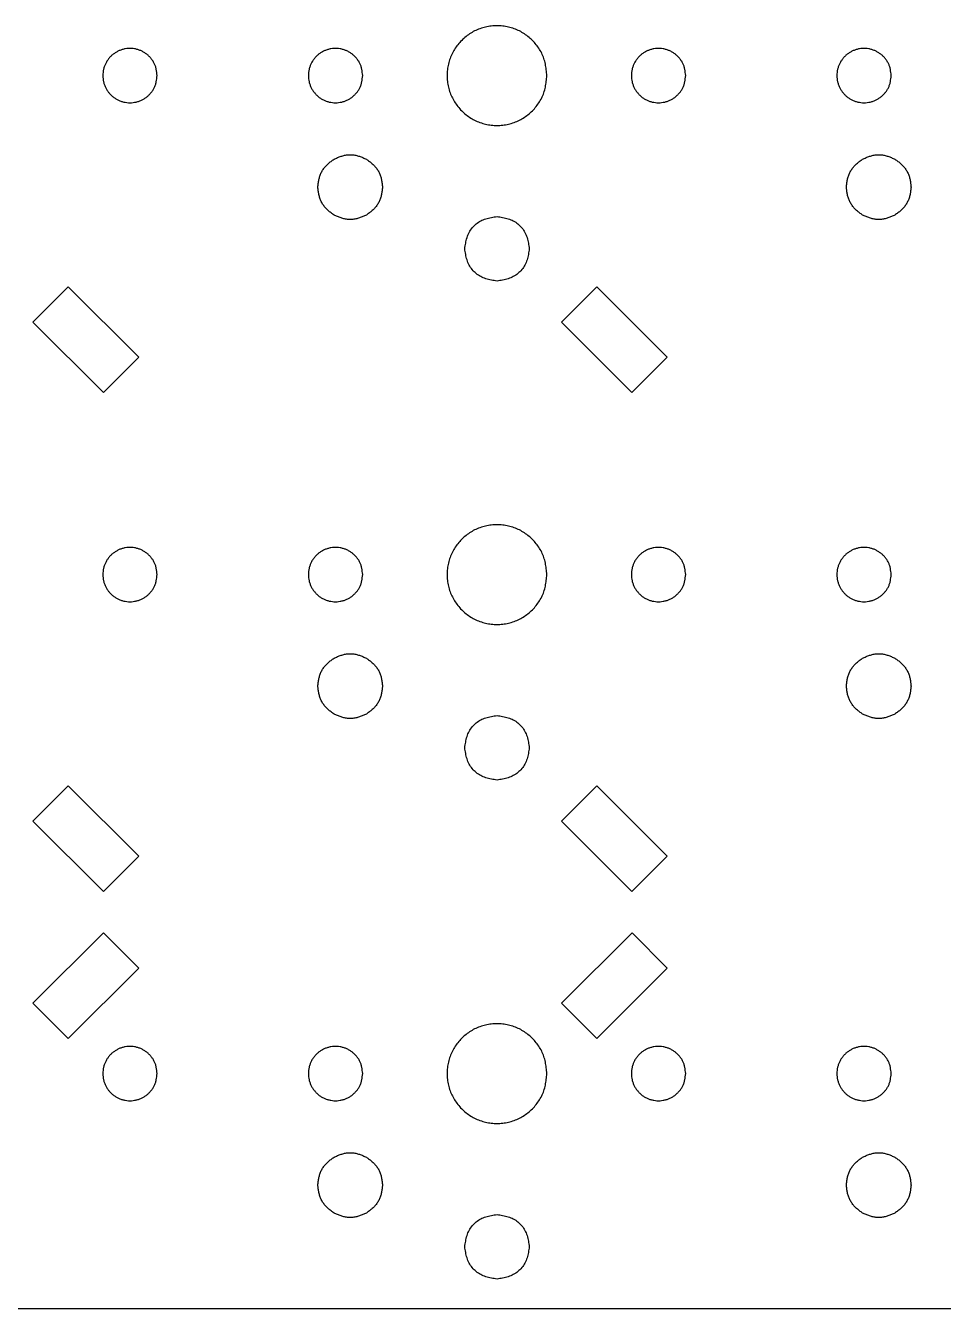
# Model space of a CAD drawing. Extents: x 1 to 215, y -90 to -6.
# Drawn here: x 28.76 to 60.01, y -89.68 to -45.98 of the extents above; entities that cross this region are included whole.
import ezdxf

# ---------------------------------------------------------------- set-up
doc = ezdxf.new("R2010")
doc.units = 0
for name, color, linetype in [('Cork_Diodes', 7, 'CONTINUOUS'), ('Cork_Holes', 7, 'CONTINUOUS'), ('Cork_Outline', 7, 'CONTINUOUS')]:
    doc.layers.add(name, color=color, linetype=linetype)

msp = doc.modelspace()

# ---------------------------------------------------------------- linework, layer by layer
at = {"layer": 'Cork_Diodes', "color": 2}
for points in [[(30.206566, -54.879112), (29.005146, -56.080532)], [(32.606567, -57.279121), (30.206566, -54.879112)], [(48.207546, -54.879112), (47.006126, -56.080532)], [(50.607545, -57.279121), (48.207546, -54.879112)], [(31.405145, -58.480541), (29.005146, -56.080532)], [(49.406125, -58.480541), (47.006126, -56.080532)], [(32.606567, -57.279121), (31.405145, -58.480541)], [(50.607545, -57.279121), (49.406125, -58.480541)], [(30.206566, -71.879332), (29.005146, -73.080752)], [(32.606567, -74.279341), (30.206566, -71.879332)], [(48.207546, -71.879332), (47.006126, -73.080752)], [(50.607545, -74.279341), (48.207546, -71.879332)], [(31.405145, -75.480761), (29.005146, -73.080752)], [(49.406125, -75.480761), (47.006126, -73.080752)], [(32.606567, -74.279341), (31.405145, -75.480761)], [(50.607545, -74.279341), (49.406125, -75.480761)], [(29.007332, -79.289993), (31.40733, -76.890011)], [(32.60875, -78.091431), (31.40733, -76.890011)], [(47.008312, -79.289993), (49.40831, -76.890011)], [(50.60973, -78.091431), (49.40831, -76.890011)], [(30.208752, -80.491413), (32.60875, -78.091431)], [(48.209732, -80.491413), (50.60973, -78.091431)], [(30.208752, -80.491413), (29.007332, -79.289993)], [(48.209732, -80.491413), (47.008312, -79.289993)]]:
    msp.add_lwpolyline(points, dxfattribs=at)
at = {"layer": 'Cork_Holes', "color": 1}
for points, knots in [([(46.509916, -47.685223), (46.503154, -47.751385), (46.489677, -47.883244), (46.460006, -48.079282), (46.411275, -48.270261), (46.334921, -48.451417), (46.235667, -48.620907), (46.116337, -48.778685), (45.97991, -48.922966), (45.827699, -49.051241), (45.661832, -49.160934), (45.484001, -49.250116), (45.296843, -49.318015), (45.103917, -49.363527), (44.907993, -49.38612), (44.711785, -49.386123), (44.515937, -49.363534), (44.323112, -49.318004), (44.135973, -49.25007), (43.957961, -49.160862), (43.791694, -49.051309), (43.639287, -48.923205), (43.503436, -48.778961), (43.385943, -48.620627), (43.287837, -48.450716), (43.209453, -48.2698), (43.152476, -48.080025), (43.117746, -47.883986), (43.106007, -47.685223), (43.117746, -47.48646), (43.152476, -47.290422), (43.209455, -47.100644), (43.287839, -46.919722), (43.385942, -46.749802), (43.503428, -46.59146), (43.639291, -46.447234), (43.791696, -46.319136), (43.957962, -46.209584), (44.135974, -46.120375), (44.323113, -46.05244), (44.515933, -46.006875), (44.711788, -45.98432), (44.907991, -45.984323), (45.103921, -46.006881), (45.296841, -46.052429), (45.484, -46.120329), (45.661831, -46.209512), (45.827698, -46.319204), (45.979905, -46.447472), (46.116345, -46.591736), (46.235667, -46.749521), (46.33492, -46.919021), (46.411273, -47.100184), (46.460007, -47.291164), (46.489682, -47.487202), (46.503156, -47.619061), (46.509916, -47.685223)], [0, 0, 0, 0, 0.199511, 0.397619, 0.594372, 0.789092, 0.985302, 1.182164, 1.381307, 1.579789, 1.778023, 1.976494, 2.17521, 2.373968, 2.569796, 2.765564, 2.961306, 3.159921, 3.358581, 3.557237, 3.755889, 3.954551, 4.153188, 4.348958, 4.544734, 4.740506, 4.939139, 5.137799, 5.336447, 5.535096, 5.733755, 5.932388, 6.128167, 6.323954, 6.519729, 6.718353, 6.91701, 7.115662, 7.314318, 7.512981, 7.7116, 7.90734, 8.103108, 8.298934, 8.497696, 8.696414, 8.894886, 9.09312, 9.291596, 9.490726, 9.687594, 9.883815, 10.078541, 10.275295, 10.473403, 10.672913, 10.672913, 10.672913, 10.672913]), ([(33.235069, -47.685223), (33.23139, -47.721222), (33.224056, -47.792968), (33.207918, -47.899637), (33.181394, -48.00355), (33.139851, -48.102122), (33.085846, -48.194346), (33.02092, -48.280198), (32.946683, -48.3587), (32.863861, -48.428495), (32.773615, -48.488188), (32.676848, -48.536702), (32.575015, -48.573647), (32.470045, -48.59844), (32.363429, -48.610641), (32.256679, -48.610646), (32.150111, -48.59843), (32.045182, -48.573692), (31.943368, -48.536691), (31.846506, -48.488148), (31.756039, -48.428532), (31.673111, -48.35883), (31.599189, -48.280348), (31.535259, -48.194194), (31.481881, -48.10174), (31.43923, -48.003301), (31.408227, -47.90004), (31.38933, -47.793372), (31.382942, -47.685219), (31.389328, -47.577068), (31.408223, -47.4704), (31.439232, -47.367145), (31.481881, -47.268706), (31.535259, -47.176253), (31.599189, -47.090099), (31.673109, -47.011616), (31.756037, -46.941913), (31.846505, -46.8823), (31.943363, -46.833753), (32.045191, -46.7968), (32.150105, -46.772004), (32.256679, -46.759804), (32.36343, -46.759801), (32.470038, -46.772021), (32.575023, -46.796743), (32.676853, -46.833715), (32.773607, -46.882262), (32.863862, -46.941949), (32.946682, -47.011746), (33.020917, -47.090249), (33.085845, -47.1761), (33.139849, -47.268325), (33.181394, -47.366894), (33.207913, -47.470804), (33.22406, -47.577472), (33.231391, -47.649221), (33.235069, -47.685223)], [0, 0, 0, 0, 0.108553, 0.21635, 0.323408, 0.429357, 0.53612, 0.643238, 0.751593, 0.85959, 0.967456, 1.075443, 1.183569, 1.291719, 1.398265, 1.504786, 1.611286, 1.719348, 1.827451, 1.935546, 2.043639, 2.151734, 2.259813, 2.366337, 2.472865, 2.579386, 2.687466, 2.795563, 2.903648, 3.011744, 3.119835, 3.22791, 3.334431, 3.440959, 3.547483, 3.655561, 3.763656, 3.87175, 3.979842, 4.087936, 4.196007, 4.302506, 4.409027, 4.515574, 4.623714, 4.731844, 4.839844, 4.94771, 5.055707, 5.164061, 5.271179, 5.377943, 5.483891, 5.590943, 5.698735, 5.8073, 5.8073, 5.8073, 5.8073]), ([(40.235055, -47.685223), (40.231376, -47.721222), (40.224042, -47.792968), (40.207904, -47.899637), (40.18138, -48.00355), (40.139837, -48.102122), (40.085832, -48.194346), (40.020903, -48.280197), (39.946668, -48.3587), (39.863847, -48.428495), (39.773601, -48.488189), (39.676833, -48.536702), (39.575, -48.573647), (39.470031, -48.59844), (39.363415, -48.610641), (39.256665, -48.610646), (39.150097, -48.59843), (39.045168, -48.573692), (38.943353, -48.536691), (38.846492, -48.488148), (38.756024, -48.428533), (38.673096, -48.35883), (38.599175, -48.280347), (38.535245, -48.194194), (38.481867, -48.10174), (38.439216, -48.003301), (38.408213, -47.90004), (38.389316, -47.793372), (38.382928, -47.685219), (38.389314, -47.577068), (38.408209, -47.4704), (38.439218, -47.367145), (38.481867, -47.268706), (38.535245, -47.176253), (38.599175, -47.090099), (38.673095, -47.011616), (38.756023, -46.941913), (38.846491, -46.8823), (38.943349, -46.833753), (39.045177, -46.7968), (39.150091, -46.772004), (39.256665, -46.759804), (39.363416, -46.759801), (39.470024, -46.772021), (39.575008, -46.796743), (39.676838, -46.833715), (39.773593, -46.882262), (39.863848, -46.941949), (39.946668, -47.011746), (40.020903, -47.090249), (40.085831, -47.1761), (40.139835, -47.268325), (40.18138, -47.366894), (40.207899, -47.470804), (40.224046, -47.577472), (40.231377, -47.649221), (40.235055, -47.685223)], [0, 0, 0, 0, 0.108553, 0.21635, 0.323408, 0.429357, 0.536121, 0.643239, 0.751593, 0.85959, 0.967456, 1.075444, 1.183569, 1.291718, 1.398265, 1.504786, 1.611285, 1.719348, 1.82745, 1.935546, 2.043639, 2.151734, 2.259813, 2.366337, 2.472864, 2.579386, 2.687466, 2.795563, 2.903647, 3.011743, 3.119835, 3.227909, 3.334431, 3.440959, 3.547482, 3.65556, 3.763656, 3.87175, 3.979842, 4.087936, 4.196006, 4.302506, 4.409027, 4.515573, 4.623713, 4.731843, 4.839844, 4.947709, 5.055706, 5.16406, 5.271178, 5.377942, 5.483891, 5.590942, 5.698734, 5.807299, 5.807299, 5.807299, 5.807299]), ([(51.235033, -47.685223), (51.231354, -47.721222), (51.22402, -47.792968), (51.207882, -47.899637), (51.181358, -48.00355), (51.139815, -48.102122), (51.08581, -48.194346), (51.020884, -48.280198), (50.946647, -48.3587), (50.863825, -48.428495), (50.773579, -48.488189), (50.676811, -48.536702), (50.574978, -48.573647), (50.470009, -48.59844), (50.363393, -48.610641), (50.256643, -48.610646), (50.150075, -48.59843), (50.045146, -48.573692), (49.943331, -48.536691), (49.84647, -48.488148), (49.756002, -48.428533), (49.673074, -48.35883), (49.599153, -48.280347), (49.535223, -48.194194), (49.481845, -48.10174), (49.439194, -48.003301), (49.408191, -47.90004), (49.389294, -47.793372), (49.382906, -47.685219), (49.389292, -47.577068), (49.408187, -47.4704), (49.439196, -47.367145), (49.481845, -47.268706), (49.535223, -47.176253), (49.599153, -47.090099), (49.673073, -47.011616), (49.756001, -46.941913), (49.846469, -46.8823), (49.943327, -46.833753), (50.045155, -46.7968), (50.150069, -46.772004), (50.256643, -46.759804), (50.363394, -46.759801), (50.470002, -46.772021), (50.574986, -46.796743), (50.676816, -46.833715), (50.773571, -46.882262), (50.863826, -46.941949), (50.946646, -47.011746), (51.020881, -47.090249), (51.085809, -47.1761), (51.139813, -47.268325), (51.181358, -47.366894), (51.207877, -47.470804), (51.224024, -47.577472), (51.231355, -47.649221), (51.235033, -47.685223)], [0, 0, 0, 0, 0.108553, 0.21635, 0.323408, 0.429357, 0.53612, 0.643238, 0.751593, 0.85959, 0.967456, 1.075444, 1.18357, 1.291719, 1.398265, 1.504786, 1.611286, 1.719348, 1.827451, 1.935546, 2.04364, 2.151735, 2.259813, 2.366337, 2.472865, 2.579386, 2.687466, 2.795563, 2.903648, 3.011744, 3.119835, 3.22791, 3.334431, 3.440959, 3.547483, 3.655561, 3.763656, 3.87175, 3.979843, 4.087936, 4.196007, 4.302506, 4.409027, 4.515574, 4.623713, 4.731843, 4.839844, 4.94771, 5.055707, 5.164061, 5.271179, 5.377943, 5.483891, 5.590943, 5.698735, 5.8073, 5.8073, 5.8073, 5.8073]), ([(58.235019, -47.685223), (58.23134, -47.721222), (58.224006, -47.792968), (58.207868, -47.899637), (58.181344, -48.00355), (58.139801, -48.102122), (58.085796, -48.194346), (58.020867, -48.280197), (57.946632, -48.3587), (57.863811, -48.428495), (57.773565, -48.488189), (57.676797, -48.536702), (57.574964, -48.573647), (57.469995, -48.59844), (57.363379, -48.610641), (57.256629, -48.610646), (57.150061, -48.59843), (57.045132, -48.573692), (56.943318, -48.536691), (56.846456, -48.488148), (56.755989, -48.428532), (56.673061, -48.35883), (56.599139, -48.280348), (56.535209, -48.194194), (56.481831, -48.10174), (56.43918, -48.003301), (56.408177, -47.90004), (56.38928, -47.793372), (56.382892, -47.685219), (56.389278, -47.577068), (56.408173, -47.4704), (56.439182, -47.367145), (56.481831, -47.268706), (56.535209, -47.176253), (56.599139, -47.090099), (56.673059, -47.011616), (56.755987, -46.941913), (56.846455, -46.8823), (56.943313, -46.833753), (57.045141, -46.7968), (57.150055, -46.772004), (57.256629, -46.759804), (57.36338, -46.759801), (57.469988, -46.772021), (57.574972, -46.796743), (57.676802, -46.833715), (57.773557, -46.882262), (57.863812, -46.941949), (57.946632, -47.011746), (58.020867, -47.090249), (58.085795, -47.1761), (58.139799, -47.268325), (58.181344, -47.366894), (58.207863, -47.470804), (58.22401, -47.577472), (58.231341, -47.649221), (58.235019, -47.685223)], [0, 0, 0, 0, 0.108553, 0.21635, 0.323408, 0.429357, 0.536121, 0.643239, 0.751593, 0.85959, 0.967456, 1.075444, 1.183569, 1.291718, 1.398265, 1.504786, 1.611285, 1.719348, 1.82745, 1.935546, 2.043638, 2.151734, 2.259813, 2.366336, 2.472864, 2.579386, 2.687466, 2.795563, 2.903647, 3.011743, 3.119835, 3.227909, 3.334431, 3.440959, 3.547482, 3.65556, 3.763656, 3.87175, 3.979842, 4.087936, 4.196006, 4.302506, 4.409026, 4.515573, 4.623713, 4.731842, 4.839844, 4.947709, 5.055706, 5.16406, 5.271178, 5.377942, 5.483891, 5.590942, 5.698734, 5.807299, 5.807299, 5.807299, 5.807299]), ([(38.709928, -51.485301), (38.714394, -51.442623), (38.723303, -51.357476), (38.742619, -51.230672), (38.773918, -51.10672), (38.822371, -50.988616), (38.885999, -50.878406), (38.964053, -50.777392), (39.055748, -50.688308), (39.155906, -50.608174), (39.225198, -50.557896), (39.259928, -50.532695)], [0, 0, 0, 0, 0.12873, 0.256825, 0.384523, 0.511259, 0.638496, 0.765223, 0.892931, 1.021029, 1.149753, 1.149753, 1.149753, 1.149753]), ([(39.259928, -50.532695), (39.299122, -50.515216), (39.377315, -50.480345), (39.496797, -50.433673), (39.61979, -50.398784), (39.746301, -50.381715), (39.873555, -50.381707), (40.000053, -50.398805), (40.123074, -50.433589), (40.242539, -50.480323), (40.320734, -50.515209), (40.359928, -50.532695)], [0, 0, 0, 0, 0.128738, 0.256839, 0.384547, 0.511275, 0.638509, 0.765235, 0.892928, 1.021041, 1.149792, 1.149792, 1.149792, 1.149792]), ([(40.359928, -50.532695), (40.394658, -50.557896), (40.46395, -50.608174), (40.564108, -50.688308), (40.655803, -50.777392), (40.733857, -50.878406), (40.797485, -50.988616), (40.845938, -51.106721), (40.877239, -51.230672), (40.89656, -51.357475), (40.905464, -51.442622), (40.909928, -51.485301)], [0, 0, 0, 0, 0.128724, 0.256822, 0.38453, 0.511258, 0.638494, 0.765231, 0.892929, 1.021024, 1.149754, 1.149754, 1.149754, 1.149754]), ([(56.709892, -51.485301), (56.714358, -51.442623), (56.723267, -51.357476), (56.742583, -51.230672), (56.773882, -51.10672), (56.822335, -50.988616), (56.885963, -50.878406), (56.964017, -50.777392), (57.055712, -50.688308), (57.15587, -50.608174), (57.225162, -50.557896), (57.259892, -50.532695)], [0, 0, 0, 0, 0.12873, 0.256825, 0.384523, 0.511259, 0.638496, 0.765223, 0.892931, 1.021029, 1.149753, 1.149753, 1.149753, 1.149753]), ([(57.259892, -50.532695), (57.299086, -50.515216), (57.377279, -50.480345), (57.496761, -50.433673), (57.619754, -50.398784), (57.746265, -50.381715), (57.873519, -50.381707), (58.000017, -50.398805), (58.123038, -50.433589), (58.242503, -50.480323), (58.320698, -50.515209), (58.359892, -50.532695)], [0, 0, 0, 0, 0.128738, 0.256839, 0.384547, 0.511275, 0.638509, 0.765235, 0.892928, 1.021041, 1.149792, 1.149792, 1.149792, 1.149792]), ([(58.359892, -50.532695), (58.394622, -50.557896), (58.463914, -50.608174), (58.564072, -50.688308), (58.655767, -50.777392), (58.733821, -50.878406), (58.797449, -50.988616), (58.845902, -51.106721), (58.877203, -51.230672), (58.896524, -51.357475), (58.905428, -51.442622), (58.909892, -51.485301)], [0, 0, 0, 0, 0.128724, 0.256822, 0.38453, 0.511258, 0.638494, 0.765231, 0.892929, 1.021024, 1.149754, 1.149754, 1.149754, 1.149754]), ([(39.259928, -52.437934), (39.225198, -52.412728), (39.155911, -52.362443), (39.055749, -52.282315), (38.964047, -52.193236), (38.886004, -52.092213), (38.822371, -51.982008), (38.773917, -51.863907), (38.742617, -51.739954), (38.723297, -51.613142), (38.714392, -51.527986), (38.709928, -51.485301)], [0, 0, 0, 0, 0.128731, 0.256826, 0.38453, 0.511266, 0.638498, 0.765229, 0.892928, 1.02103, 1.149778, 1.149778, 1.149778, 1.149778]), ([(40.909928, -51.485301), (40.905462, -51.527986), (40.896554, -51.613142), (40.877238, -51.739954), (40.845939, -51.863907), (40.797485, -51.982008), (40.733852, -52.092213), (40.655809, -52.193236), (40.564107, -52.282315), (40.463945, -52.362443), (40.394658, -52.412728), (40.359928, -52.437934)], [0, 0, 0, 0, 0.128749, 0.25685, 0.384549, 0.51128, 0.638512, 0.765248, 0.892952, 1.021046, 1.149778, 1.149778, 1.149778, 1.149778]), ([(57.259892, -52.437934), (57.225162, -52.412728), (57.155875, -52.362443), (57.055713, -52.282315), (56.964011, -52.193236), (56.885968, -52.092213), (56.822335, -51.982008), (56.773881, -51.863907), (56.742581, -51.739954), (56.723261, -51.613142), (56.714356, -51.527986), (56.709892, -51.485301)], [0, 0, 0, 0, 0.128731, 0.256826, 0.38453, 0.511266, 0.638498, 0.765229, 0.892928, 1.02103, 1.149778, 1.149778, 1.149778, 1.149778]), ([(58.909892, -51.485301), (58.905426, -51.527986), (58.896518, -51.613142), (58.877202, -51.739954), (58.845903, -51.863907), (58.797449, -51.982008), (58.733816, -52.092213), (58.655773, -52.193236), (58.564071, -52.282315), (58.463909, -52.362443), (58.394622, -52.412728), (58.359892, -52.437934)], [0, 0, 0, 0, 0.128749, 0.25685, 0.384549, 0.51128, 0.638512, 0.765248, 0.892952, 1.021046, 1.149778, 1.149778, 1.149778, 1.149778]), ([(40.359928, -52.437934), (40.320734, -52.455412), (40.242541, -52.490283), (40.123059, -52.536952), (40.000061, -52.571813), (39.873555, -52.588889), (39.7463, -52.588895), (39.619804, -52.571796), (39.496784, -52.537019), (39.377316, -52.490301), (39.299122, -52.455418), (39.259928, -52.437934)], [0, 0, 0, 0, 0.128738, 0.256838, 0.384542, 0.511268, 0.638501, 0.765227, 0.892919, 1.021027, 1.149775, 1.149775, 1.149775, 1.149775]), ([(58.359892, -52.437934), (58.320698, -52.455412), (58.242505, -52.490283), (58.123023, -52.536952), (58.000025, -52.571813), (57.873519, -52.588889), (57.746264, -52.588895), (57.619768, -52.571796), (57.496748, -52.537019), (57.37728, -52.490301), (57.299086, -52.455418), (57.259892, -52.437934)], [0, 0, 0, 0, 0.128738, 0.256838, 0.384542, 0.511268, 0.638501, 0.765227, 0.892919, 1.021027, 1.149775, 1.149775, 1.149775, 1.149775]), ([(43.709918, -53.585299), (43.719978, -53.521205), (43.739976, -53.393793), (43.783259, -53.205872), (43.853549, -53.027776), (43.96022, -52.869591), (44.0942, -52.735609), (44.252386, -52.628942), (44.430486, -52.558659), (44.61841, -52.515365), (44.745824, -52.495358), (44.809918, -52.485294)], [0, 0, 0, 0, 0.19462, 0.386887, 0.577546, 0.765391, 0.955006, 1.142837, 1.333506, 1.525779, 1.720402, 1.720402, 1.720402, 1.720402]), ([(44.809918, -52.485294), (44.874012, -52.495358), (45.001426, -52.515364), (45.18935, -52.55866), (45.36745, -52.628941), (45.525636, -52.735609), (45.659616, -52.869591), (45.766287, -53.027775), (45.836575, -53.205873), (45.87986, -53.393792), (45.899858, -53.521205), (45.909918, -53.585299)], [0, 0, 0, 0, 0.194622, 0.386895, 0.577565, 0.765396, 0.955011, 1.142856, 1.333514, 1.525782, 1.720402, 1.720402, 1.720402, 1.720402]), ([(44.809918, -54.685304), (44.745824, -54.675248), (44.618409, -54.655255), (44.430486, -54.611964), (44.25238, -54.541686), (44.094205, -54.434997), (43.960226, -54.301019), (43.853539, -54.142842), (43.783263, -53.964736), (43.739975, -53.776809), (43.719978, -53.649393), (43.709918, -53.585299)], [0, 0, 0, 0, 0.194619, 0.386891, 0.57756, 0.7654, 0.955015, 1.142846, 1.333522, 1.525796, 1.720417, 1.720417, 1.720417, 1.720417]), ([(45.909918, -53.585299), (45.899858, -53.649393), (45.87986, -53.776809), (45.836572, -53.964736), (45.766297, -54.142843), (45.65961, -54.301019), (45.525631, -54.434996), (45.367456, -54.541687), (45.189349, -54.611964), (45.001427, -54.655255), (44.874012, -54.675248), (44.809918, -54.685304)], [0, 0, 0, 0, 0.194621, 0.386895, 0.577571, 0.765401, 0.955016, 1.142857, 1.333526, 1.525798, 1.720416, 1.720416, 1.720416, 1.720416]), ([(46.509916, -64.685179), (46.503154, -64.751341), (46.489677, -64.883199), (46.460006, -65.079238), (46.411274, -65.270218), (46.33492, -65.45138), (46.235667, -65.62088), (46.116345, -65.778666), (45.979905, -65.92293), (45.827698, -66.051198), (45.661831, -66.160889), (45.484, -66.250073), (45.296842, -66.317974), (45.10392, -66.363514), (44.907992, -66.386101), (44.711786, -66.386103), (44.515934, -66.363521), (44.323113, -66.317963), (44.135974, -66.250026), (43.957962, -66.160817), (43.791696, -66.051266), (43.639291, -65.923168), (43.503428, -65.778942), (43.385942, -65.6206), (43.287839, -65.450679), (43.209455, -65.269757), (43.152476, -65.07998), (43.117746, -64.883941), (43.106007, -64.685179), (43.117746, -64.486416), (43.152476, -64.290377), (43.209453, -64.100601), (43.287837, -63.919686), (43.385943, -63.749775), (43.503436, -63.59144), (43.639287, -63.447197), (43.791694, -63.319093), (43.957961, -63.20954), (44.135973, -63.120332), (44.323112, -63.052398), (44.515937, -63.006868), (44.711785, -62.984279), (44.907993, -62.984281), (45.103917, -63.006875), (45.296843, -63.052387), (45.484, -63.120286), (45.661831, -63.209468), (45.827699, -63.31916), (45.97991, -63.447435), (46.116337, -63.591716), (46.235666, -63.749494), (46.334921, -63.918985), (46.411275, -64.100141), (46.460007, -64.291119), (46.489682, -64.487157), (46.503156, -64.619016), (46.509916, -64.685179)], [0, 0, 0, 0, 0.199511, 0.397619, 0.594372, 0.789098, 0.985319, 1.182187, 1.381317, 1.579793, 1.778027, 1.976498, 2.175217, 2.373979, 2.569807, 2.765575, 2.961317, 3.159936, 3.358599, 3.557255, 3.755907, 3.954565, 4.153188, 4.348963, 4.54475, 4.740529, 4.939162, 5.137821, 5.33647, 5.535119, 5.733778, 5.932411, 6.128184, 6.32396, 6.519729, 6.718366, 6.917028, 7.11568, 7.314336, 7.512997, 7.711611, 7.907353, 8.103121, 8.298949, 8.497707, 8.696422, 8.894895, 9.093129, 9.29161, 9.490753, 9.687615, 9.883825, 10.078545, 10.275299, 10.473407, 10.672917, 10.672917, 10.672917, 10.672917]), ([(33.235069, -64.685179), (33.23139, -64.721181), (33.224057, -64.792929), (33.207918, -64.899599), (33.181393, -65.003507), (33.139851, -65.102077), (33.085846, -65.194301), (33.02092, -65.280154), (32.946683, -65.358655), (32.863862, -65.428451), (32.773611, -65.488141), (32.676852, -65.536673), (32.575014, -65.573608), (32.470044, -65.598394), (32.363429, -65.610597), (32.256679, -65.610602), (32.150111, -65.598385), (32.045183, -65.573652), (31.943363, -65.536662), (31.846509, -65.488101), (31.756038, -65.428489), (31.673111, -65.358785), (31.599189, -65.280303), (31.53526, -65.194149), (31.481881, -65.101695), (31.439231, -65.003258), (31.408227, -64.900001), (31.389329, -64.793333), (31.382942, -64.685182), (31.389329, -64.57703), (31.408223, -64.470361), (31.439231, -64.367102), (31.481881, -64.268662), (31.535259, -64.176208), (31.599189, -64.090055), (31.673109, -64.011571), (31.756038, -63.94187), (31.846501, -63.882253), (31.943367, -63.833724), (32.04519, -63.79676), (32.150105, -63.771958), (32.256679, -63.75976), (32.36343, -63.759756), (32.470039, -63.771975), (32.575024, -63.796704), (32.676848, -63.833686), (32.773611, -63.882215), (32.863861, -63.941906), (32.946682, -64.011701), (33.020917, -64.090204), (33.085845, -64.176055), (33.139849, -64.268281), (33.181396, -64.366851), (33.207913, -64.470765), (33.224059, -64.577433), (33.231391, -64.64918), (33.235069, -64.685179)], [0, 0, 0, 0, 0.108565, 0.216356, 0.323408, 0.429357, 0.53612, 0.643238, 0.751593, 0.859591, 0.967456, 1.075448, 1.183573, 1.291721, 1.398268, 1.504788, 1.611288, 1.719349, 1.827449, 1.93555, 2.043643, 2.151738, 2.259817, 2.366341, 2.472869, 2.57939, 2.687464, 2.795556, 2.903652, 3.011736, 3.119833, 3.227914, 3.334435, 3.440963, 3.547487, 3.655565, 3.76366, 3.871754, 3.979841, 4.087937, 4.196009, 4.302508, 4.409029, 4.515576, 4.623717, 4.731849, 4.839844, 4.94771, 5.055707, 5.164061, 5.271179, 5.377943, 5.483892, 5.590949, 5.698746, 5.8073, 5.8073, 5.8073, 5.8073]), ([(40.235055, -64.685179), (40.231376, -64.721181), (40.224043, -64.792929), (40.207904, -64.899599), (40.181379, -65.003507), (40.139837, -65.102077), (40.085832, -65.194302), (40.020903, -65.280153), (39.946668, -65.358656), (39.863847, -65.428452), (39.773597, -65.488141), (39.676837, -65.536673), (39.574999, -65.573608), (39.47003, -65.598394), (39.363415, -65.610596), (39.256665, -65.610602), (39.150097, -65.598385), (39.045169, -65.573652), (38.943349, -65.536662), (38.846495, -65.488101), (38.756023, -65.428489), (38.673096, -65.358785), (38.599175, -65.280303), (38.535246, -65.194149), (38.481867, -65.101695), (38.439217, -65.003258), (38.408213, -64.900001), (38.389315, -64.793333), (38.382928, -64.685182), (38.389315, -64.57703), (38.408209, -64.470361), (38.439217, -64.367102), (38.481867, -64.268662), (38.535245, -64.176208), (38.599175, -64.090055), (38.673095, -64.011571), (38.756024, -63.94187), (38.846487, -63.882253), (38.943353, -63.833724), (39.045176, -63.79676), (39.150091, -63.771958), (39.256665, -63.75976), (39.363416, -63.759756), (39.470025, -63.771975), (39.575009, -63.796704), (39.676833, -63.833686), (39.773597, -63.882214), (39.863847, -63.941906), (39.946668, -64.011701), (40.020903, -64.090204), (40.085831, -64.176055), (40.139835, -64.268281), (40.181382, -64.366851), (40.207899, -64.470765), (40.224045, -64.577433), (40.231377, -64.64918), (40.235055, -64.685179)], [0, 0, 0, 0, 0.108565, 0.216356, 0.323408, 0.429357, 0.536121, 0.643239, 0.751593, 0.85959, 0.967456, 1.075449, 1.183573, 1.29172, 1.398267, 1.504788, 1.611288, 1.719349, 1.827449, 1.93555, 2.043643, 2.151738, 2.259817, 2.366341, 2.472868, 2.57939, 2.687464, 2.795556, 2.903652, 3.011736, 3.119833, 3.227913, 3.334435, 3.440963, 3.547486, 3.655564, 3.76366, 3.871754, 3.979841, 4.087937, 4.196008, 4.302508, 4.409029, 4.515576, 4.623717, 4.731848, 4.839844, 4.94771, 5.055706, 5.164061, 5.271179, 5.377942, 5.483891, 5.590948, 5.698746, 5.807299, 5.807299, 5.807299, 5.807299]), ([(51.235033, -64.685179), (51.231354, -64.721181), (51.224021, -64.792929), (51.207882, -64.899599), (51.181357, -65.003507), (51.139815, -65.102077), (51.08581, -65.194301), (51.020884, -65.280154), (50.946647, -65.358655), (50.863826, -65.428451), (50.773575, -65.488141), (50.676815, -65.536673), (50.574977, -65.573608), (50.470008, -65.598394), (50.363393, -65.610596), (50.256643, -65.610602), (50.150075, -65.598385), (50.045147, -65.573652), (49.943327, -65.536662), (49.846473, -65.488101), (49.756001, -65.428489), (49.673074, -65.358785), (49.599153, -65.280303), (49.535224, -65.194149), (49.481845, -65.101695), (49.439195, -65.003258), (49.408191, -64.900001), (49.389293, -64.793333), (49.382906, -64.685182), (49.389293, -64.57703), (49.408187, -64.470361), (49.439195, -64.367102), (49.481845, -64.268662), (49.535223, -64.176208), (49.599153, -64.090055), (49.673073, -64.011571), (49.756002, -63.94187), (49.846465, -63.882253), (49.943331, -63.833724), (50.045154, -63.79676), (50.150069, -63.771958), (50.256643, -63.75976), (50.363394, -63.759756), (50.470003, -63.771975), (50.574987, -63.796704), (50.676811, -63.833686), (50.773575, -63.882214), (50.863825, -63.941906), (50.946646, -64.011701), (51.020881, -64.090204), (51.085809, -64.176055), (51.139813, -64.268281), (51.18136, -64.366851), (51.207877, -64.470765), (51.224023, -64.577433), (51.231355, -64.64918), (51.235033, -64.685179)], [0, 0, 0, 0, 0.108565, 0.216356, 0.323408, 0.429357, 0.53612, 0.643238, 0.751593, 0.859591, 0.967456, 1.07545, 1.183573, 1.291721, 1.398268, 1.504788, 1.611288, 1.719349, 1.827449, 1.93555, 2.043644, 2.151739, 2.259818, 2.366341, 2.472869, 2.57939, 2.687464, 2.795556, 2.903652, 3.011736, 3.119833, 3.227914, 3.334435, 3.440963, 3.547487, 3.655565, 3.76366, 3.871754, 3.979841, 4.087937, 4.196009, 4.302508, 4.409029, 4.515576, 4.623717, 4.731848, 4.839844, 4.94771, 5.055707, 5.164061, 5.271179, 5.377943, 5.483892, 5.590949, 5.698746, 5.8073, 5.8073, 5.8073, 5.8073]), ([(58.235019, -64.685179), (58.23134, -64.721181), (58.224007, -64.792929), (58.207868, -64.899599), (58.181343, -65.003507), (58.139801, -65.102077), (58.085796, -65.194302), (58.020867, -65.280153), (57.946632, -65.358656), (57.863811, -65.428452), (57.773561, -65.488141), (57.676801, -65.536673), (57.574963, -65.573608), (57.469994, -65.598394), (57.363379, -65.610596), (57.256629, -65.610602), (57.150061, -65.598385), (57.045133, -65.573652), (56.943313, -65.536662), (56.846459, -65.488101), (56.755988, -65.428489), (56.673061, -65.358785), (56.599139, -65.280303), (56.53521, -65.194149), (56.481831, -65.101695), (56.439181, -65.003258), (56.408177, -64.900001), (56.389279, -64.793333), (56.382892, -64.685182), (56.389279, -64.57703), (56.408173, -64.470361), (56.439181, -64.367102), (56.481831, -64.268662), (56.535209, -64.176208), (56.599139, -64.090055), (56.673059, -64.011571), (56.755988, -63.94187), (56.846451, -63.882253), (56.943317, -63.833724), (57.04514, -63.79676), (57.150055, -63.771958), (57.256629, -63.75976), (57.36338, -63.759756), (57.469989, -63.771975), (57.574973, -63.796704), (57.676797, -63.833686), (57.773561, -63.882214), (57.863811, -63.941906), (57.946632, -64.011701), (58.020867, -64.090204), (58.085795, -64.176055), (58.139799, -64.268281), (58.181346, -64.366851), (58.207863, -64.470765), (58.224009, -64.577433), (58.231341, -64.64918), (58.235019, -64.685179)], [0, 0, 0, 0, 0.108565, 0.216356, 0.323408, 0.429357, 0.536121, 0.643239, 0.751593, 0.85959, 0.967456, 1.075449, 1.183573, 1.29172, 1.398267, 1.504788, 1.611288, 1.719349, 1.827449, 1.93555, 2.043642, 2.151738, 2.259817, 2.36634, 2.472868, 2.57939, 2.687464, 2.795555, 2.903652, 3.011736, 3.119833, 3.227913, 3.334435, 3.440963, 3.547486, 3.655564, 3.76366, 3.871754, 3.979841, 4.087936, 4.196008, 4.302508, 4.409029, 4.515575, 4.623716, 4.731848, 4.839844, 4.947709, 5.055706, 5.16406, 5.271178, 5.377942, 5.483891, 5.590948, 5.698746, 5.807299, 5.807299, 5.807299, 5.807299]), ([(38.709928, -68.485283), (38.714394, -68.442604), (38.723303, -68.357455), (38.742621, -68.230643), (38.77391, -68.106685), (38.822375, -67.988588), (38.886, -67.878386), (38.964053, -67.777373), (39.05575, -67.688289), (39.155909, -67.608148), (39.225198, -67.557858), (39.259928, -67.532651)], [0, 0, 0, 0, 0.128731, 0.256832, 0.384548, 0.511268, 0.638499, 0.765225, 0.892934, 1.021036, 1.149771, 1.149771, 1.149771, 1.149771]), ([(39.259928, -67.532651), (39.299122, -67.515177), (39.377318, -67.480316), (39.496795, -67.433637), (39.619793, -67.39877), (39.7463, -67.381695), (39.873555, -67.381689), (40.000052, -67.398787), (40.123073, -67.433571), (40.242536, -67.480299), (40.320733, -67.515171), (40.359928, -67.532651)], [0, 0, 0, 0, 0.128733, 0.256834, 0.384538, 0.511267, 0.6385, 0.765226, 0.892919, 1.02103, 1.149773, 1.149773, 1.149773, 1.149773]), ([(40.359928, -67.532651), (40.394658, -67.557858), (40.463947, -67.608148), (40.564106, -67.688289), (40.655803, -67.777373), (40.733856, -67.878386), (40.797481, -67.988588), (40.845945, -68.106686), (40.877237, -68.230643), (40.89656, -68.357454), (40.905465, -68.442604), (40.909928, -68.485283)], [0, 0, 0, 0, 0.128735, 0.256838, 0.384546, 0.511273, 0.638504, 0.765223, 0.89294, 1.021041, 1.149772, 1.149772, 1.149772, 1.149772]), ([(56.709892, -68.485283), (56.714358, -68.442604), (56.723267, -68.357455), (56.742585, -68.230643), (56.773874, -68.106685), (56.822339, -67.988588), (56.885964, -67.878386), (56.964017, -67.777373), (57.055714, -67.688289), (57.155873, -67.608148), (57.225162, -67.557858), (57.259892, -67.532651)], [0, 0, 0, 0, 0.128731, 0.256832, 0.384548, 0.511268, 0.638499, 0.765225, 0.892934, 1.021036, 1.149771, 1.149771, 1.149771, 1.149771]), ([(57.259892, -67.532651), (57.299086, -67.515177), (57.377282, -67.480316), (57.496759, -67.433637), (57.619757, -67.39877), (57.746264, -67.381695), (57.873519, -67.381689), (58.000016, -67.398787), (58.123037, -67.433571), (58.2425, -67.480299), (58.320697, -67.515171), (58.359892, -67.532651)], [0, 0, 0, 0, 0.128733, 0.256834, 0.384538, 0.511267, 0.6385, 0.765226, 0.892919, 1.02103, 1.149773, 1.149773, 1.149773, 1.149773]), ([(58.359892, -67.532651), (58.394622, -67.557858), (58.463911, -67.608148), (58.56407, -67.688289), (58.655767, -67.777373), (58.73382, -67.878386), (58.797445, -67.988588), (58.845909, -68.106686), (58.877201, -68.230643), (58.896524, -68.357454), (58.905429, -68.442604), (58.909892, -68.485283)], [0, 0, 0, 0, 0.128735, 0.256838, 0.384546, 0.511273, 0.638504, 0.765223, 0.89294, 1.021041, 1.149772, 1.149772, 1.149772, 1.149772]), ([(39.259928, -69.437915), (39.225198, -69.412708), (39.155909, -69.362418), (39.05575, -69.282278), (38.964053, -69.193193), (38.885999, -69.092178), (38.822371, -68.981968), (38.773918, -68.863864), (38.742617, -68.739912), (38.723298, -68.613109), (38.714392, -68.527962), (38.709928, -68.485283)], [0, 0, 0, 0, 0.128735, 0.256838, 0.384546, 0.511274, 0.638511, 0.765247, 0.892945, 1.02104, 1.14977, 1.14977, 1.14977, 1.14977]), ([(40.909928, -68.485283), (40.905462, -68.527962), (40.896553, -68.613109), (40.877237, -68.739912), (40.845938, -68.863864), (40.797485, -68.981968), (40.733857, -69.092178), (40.655803, -69.193193), (40.564106, -69.282278), (40.463947, -69.362418), (40.394658, -69.412708), (40.359928, -69.437915)], [0, 0, 0, 0, 0.12873, 0.256825, 0.384523, 0.511259, 0.638496, 0.765223, 0.892932, 1.021034, 1.14977, 1.14977, 1.14977, 1.14977]), ([(57.259892, -69.437915), (57.225162, -69.412708), (57.155873, -69.362418), (57.055714, -69.282278), (56.964017, -69.193193), (56.885963, -69.092178), (56.822335, -68.981968), (56.773882, -68.863864), (56.742581, -68.739912), (56.723262, -68.613109), (56.714356, -68.527962), (56.709892, -68.485283)], [0, 0, 0, 0, 0.128735, 0.256838, 0.384546, 0.511274, 0.638511, 0.765247, 0.892945, 1.02104, 1.14977, 1.14977, 1.14977, 1.14977]), ([(58.909892, -68.485283), (58.905426, -68.527962), (58.896517, -68.613109), (58.877201, -68.739912), (58.845902, -68.863864), (58.797449, -68.981968), (58.733821, -69.092178), (58.655767, -69.193193), (58.56407, -69.282278), (58.463911, -69.362418), (58.394622, -69.412708), (58.359892, -69.437915)], [0, 0, 0, 0, 0.12873, 0.256825, 0.384523, 0.511259, 0.638496, 0.765223, 0.892932, 1.021034, 1.14977, 1.14977, 1.14977, 1.14977]), ([(40.359928, -69.437915), (40.320734, -69.455387), (40.242538, -69.490246), (40.123056, -69.536912), (40.000064, -69.5718), (39.873553, -69.588873), (39.746304, -69.588866), (39.619781, -69.571821), (39.496816, -69.536829), (39.377317, -69.490224), (39.299122, -69.45538), (39.259928, -69.437915)], [0, 0, 0, 0, 0.128731, 0.256831, 0.38454, 0.511266, 0.638499, 0.765225, 0.892949, 1.021038, 1.149758, 1.149758, 1.149758, 1.149758]), ([(58.359892, -69.437915), (58.320698, -69.455387), (58.242502, -69.490246), (58.12302, -69.536912), (58.000028, -69.5718), (57.873517, -69.588873), (57.746268, -69.588866), (57.619745, -69.571821), (57.49678, -69.536829), (57.377281, -69.490224), (57.299086, -69.45538), (57.259892, -69.437915)], [0, 0, 0, 0, 0.128731, 0.256831, 0.38454, 0.511266, 0.638499, 0.765225, 0.892949, 1.021038, 1.149758, 1.149758, 1.149758, 1.149758]), ([(43.709918, -70.585281), (43.719978, -70.521187), (43.739975, -70.393771), (43.783263, -70.205844), (43.853539, -70.027738), (43.960226, -69.869562), (44.094205, -69.735584), (44.25238, -69.628894), (44.430486, -69.558616), (44.618409, -69.515325), (44.745824, -69.495333), (44.809918, -69.485276)], [0, 0, 0, 0, 0.194621, 0.386895, 0.577571, 0.765401, 0.955016, 1.142857, 1.333525, 1.525797, 1.720417, 1.720417, 1.720417, 1.720417]), ([(44.809918, -69.485276), (44.874012, -69.495333), (45.001427, -69.515325), (45.189349, -69.558617), (45.367456, -69.628894), (45.525631, -69.735584), (45.65961, -69.869562), (45.766297, -70.027738), (45.836572, -70.205844), (45.87986, -70.393771), (45.899858, -70.521187), (45.909918, -70.585281)], [0, 0, 0, 0, 0.194619, 0.38689, 0.57756, 0.7654, 0.955015, 1.142846, 1.333521, 1.525796, 1.720416, 1.720416, 1.720416, 1.720416]), ([(44.809918, -71.685286), (44.745824, -71.675222), (44.61841, -71.655216), (44.430486, -71.611921), (44.252386, -71.541639), (44.0942, -71.434971), (43.96022, -71.300989), (43.853549, -71.142805), (43.783259, -70.964708), (43.739976, -70.776788), (43.719978, -70.649375), (43.709918, -70.585281)], [0, 0, 0, 0, 0.194622, 0.386896, 0.577565, 0.765396, 0.955011, 1.142856, 1.333514, 1.525782, 1.720402, 1.720402, 1.720402, 1.720402]), ([(45.909918, -70.585281), (45.899858, -70.649375), (45.87986, -70.776788), (45.836575, -70.964708), (45.766287, -71.142805), (45.659616, -71.300989), (45.525636, -71.434971), (45.36745, -71.541639), (45.18935, -71.611921), (45.001426, -71.655216), (44.874012, -71.675222), (44.809918, -71.685286)], [0, 0, 0, 0, 0.19462, 0.386888, 0.577546, 0.765391, 0.955006, 1.142837, 1.333507, 1.52578, 1.720402, 1.720402, 1.720402, 1.720402]), ([(46.509916, -81.685399), (46.503154, -81.751561), (46.489677, -81.883419), (46.460006, -82.079458), (46.411274, -82.270438), (46.33492, -82.4516), (46.235667, -82.6211), (46.116345, -82.778886), (45.979905, -82.92315), (45.827698, -83.051418), (45.661831, -83.161109), (45.484, -83.250293), (45.296842, -83.318194), (45.10392, -83.363734), (44.907992, -83.386321), (44.711786, -83.386323), (44.515934, -83.363741), (44.323113, -83.318183), (44.135974, -83.250246), (43.957962, -83.161037), (43.791696, -83.051486), (43.639291, -82.923388), (43.503428, -82.779162), (43.385942, -82.62082), (43.287839, -82.450899), (43.209455, -82.269977), (43.152476, -82.0802), (43.117746, -81.884161), (43.106007, -81.685399), (43.117746, -81.486636), (43.152476, -81.290597), (43.209453, -81.100821), (43.287837, -80.919906), (43.385943, -80.749995), (43.503436, -80.59166), (43.639287, -80.447417), (43.791694, -80.319313), (43.957961, -80.20976), (44.135973, -80.120552), (44.323112, -80.052618), (44.515937, -80.007088), (44.711785, -79.984499), (44.907993, -79.984501), (45.103917, -80.007095), (45.296843, -80.052607), (45.484, -80.120506), (45.661831, -80.209688), (45.827699, -80.31938), (45.97991, -80.447655), (46.116337, -80.591936), (46.235666, -80.749714), (46.334921, -80.919205), (46.411275, -81.100361), (46.460007, -81.291339), (46.489682, -81.487377), (46.503156, -81.619236), (46.509916, -81.685399)], [0, 0, 0, 0, 0.199511, 0.397619, 0.594372, 0.789098, 0.985319, 1.182187, 1.381317, 1.579793, 1.778027, 1.976498, 2.175217, 2.373979, 2.569807, 2.765575, 2.961317, 3.159936, 3.358599, 3.557255, 3.755907, 3.954565, 4.153188, 4.348963, 4.54475, 4.740529, 4.939162, 5.137821, 5.33647, 5.535119, 5.733778, 5.932411, 6.128184, 6.32396, 6.519729, 6.718366, 6.917028, 7.11568, 7.314336, 7.512997, 7.711611, 7.907353, 8.103121, 8.298949, 8.497707, 8.696422, 8.894895, 9.093129, 9.29161, 9.490753, 9.687615, 9.883825, 10.078545, 10.275299, 10.473407, 10.672917, 10.672917, 10.672917, 10.672917]), ([(33.235069, -81.685399), (33.23139, -81.721401), (33.224057, -81.793149), (33.207918, -81.899819), (33.181393, -82.003727), (33.139851, -82.102297), (33.085846, -82.194521), (33.02092, -82.280374), (32.946683, -82.358875), (32.863862, -82.428671), (32.773611, -82.488361), (32.676852, -82.536893), (32.575014, -82.573828), (32.470044, -82.598614), (32.363429, -82.610817), (32.256679, -82.610822), (32.150111, -82.598605), (32.045183, -82.573872), (31.943363, -82.536882), (31.846509, -82.488321), (31.756038, -82.428709), (31.673111, -82.359005), (31.599189, -82.280523), (31.53526, -82.194369), (31.481881, -82.101915), (31.439231, -82.003478), (31.408227, -81.900221), (31.389329, -81.793553), (31.382942, -81.685402), (31.389329, -81.57725), (31.408223, -81.470581), (31.439231, -81.367322), (31.481881, -81.268882), (31.535259, -81.176428), (31.599189, -81.090275), (31.673109, -81.011791), (31.756038, -80.94209), (31.846501, -80.882473), (31.943367, -80.833944), (32.04519, -80.79698), (32.150105, -80.772178), (32.256679, -80.75998), (32.36343, -80.759976), (32.470039, -80.772195), (32.575024, -80.796924), (32.676848, -80.833906), (32.773611, -80.882435), (32.863861, -80.942126), (32.946682, -81.011921), (33.020917, -81.090424), (33.085845, -81.176275), (33.139849, -81.268501), (33.181396, -81.367071), (33.207913, -81.470985), (33.224059, -81.577653), (33.231391, -81.6494), (33.235069, -81.685399)], [0, 0, 0, 0, 0.108565, 0.216356, 0.323408, 0.429357, 0.53612, 0.643238, 0.751593, 0.859591, 0.967456, 1.075448, 1.183573, 1.291721, 1.398268, 1.504788, 1.611288, 1.719349, 1.827449, 1.93555, 2.043643, 2.151738, 2.259817, 2.366341, 2.472869, 2.57939, 2.687464, 2.795556, 2.903652, 3.011736, 3.119833, 3.227914, 3.334435, 3.440963, 3.547487, 3.655565, 3.76366, 3.871754, 3.979841, 4.087937, 4.196009, 4.302508, 4.409029, 4.515576, 4.623717, 4.731849, 4.839844, 4.94771, 5.055707, 5.164061, 5.271179, 5.377943, 5.483892, 5.590949, 5.698746, 5.8073, 5.8073, 5.8073, 5.8073]), ([(40.235055, -81.685399), (40.231376, -81.721401), (40.224043, -81.793149), (40.207904, -81.899819), (40.181379, -82.003727), (40.139837, -82.102297), (40.085832, -82.194522), (40.020903, -82.280373), (39.946668, -82.358876), (39.863847, -82.428672), (39.773597, -82.488361), (39.676837, -82.536893), (39.574999, -82.573828), (39.47003, -82.598614), (39.363415, -82.610816), (39.256665, -82.610822), (39.150097, -82.598605), (39.045169, -82.573872), (38.943349, -82.536882), (38.846495, -82.488321), (38.756023, -82.428709), (38.673096, -82.359005), (38.599175, -82.280523), (38.535246, -82.194369), (38.481867, -82.101915), (38.439217, -82.003478), (38.408213, -81.900221), (38.389315, -81.793553), (38.382928, -81.685402), (38.389315, -81.57725), (38.408209, -81.470581), (38.439217, -81.367322), (38.481867, -81.268882), (38.535245, -81.176428), (38.599175, -81.090275), (38.673095, -81.011791), (38.756024, -80.94209), (38.846487, -80.882473), (38.943353, -80.833944), (39.045176, -80.79698), (39.150091, -80.772178), (39.256665, -80.75998), (39.363416, -80.759976), (39.470025, -80.772195), (39.575009, -80.796924), (39.676833, -80.833906), (39.773597, -80.882434), (39.863847, -80.942126), (39.946668, -81.011921), (40.020903, -81.090424), (40.085831, -81.176275), (40.139835, -81.268501), (40.181382, -81.367071), (40.207899, -81.470985), (40.224045, -81.577653), (40.231377, -81.6494), (40.235055, -81.685399)], [0, 0, 0, 0, 0.108565, 0.216356, 0.323408, 0.429357, 0.536121, 0.643239, 0.751593, 0.85959, 0.967456, 1.075449, 1.183573, 1.29172, 1.398267, 1.504788, 1.611288, 1.719349, 1.827449, 1.93555, 2.043643, 2.151738, 2.259817, 2.366341, 2.472868, 2.57939, 2.687464, 2.795556, 2.903652, 3.011736, 3.119833, 3.227913, 3.334435, 3.440963, 3.547486, 3.655564, 3.76366, 3.871754, 3.979841, 4.087937, 4.196008, 4.302508, 4.409029, 4.515576, 4.623717, 4.731848, 4.839844, 4.94771, 5.055706, 5.164061, 5.271179, 5.377942, 5.483891, 5.590948, 5.698746, 5.807299, 5.807299, 5.807299, 5.807299]), ([(51.235033, -81.685399), (51.231354, -81.721401), (51.224021, -81.793149), (51.207882, -81.899819), (51.181357, -82.003727), (51.139815, -82.102297), (51.08581, -82.194521), (51.020884, -82.280374), (50.946647, -82.358875), (50.863826, -82.428671), (50.773575, -82.488361), (50.676815, -82.536893), (50.574977, -82.573828), (50.470008, -82.598614), (50.363393, -82.610816), (50.256643, -82.610822), (50.150075, -82.598605), (50.045147, -82.573872), (49.943327, -82.536882), (49.846473, -82.488321), (49.756001, -82.428709), (49.673074, -82.359005), (49.599153, -82.280523), (49.535224, -82.194369), (49.481845, -82.101915), (49.439195, -82.003478), (49.408191, -81.900221), (49.389293, -81.793553), (49.382906, -81.685402), (49.389293, -81.57725), (49.408187, -81.470581), (49.439195, -81.367322), (49.481845, -81.268882), (49.535223, -81.176428), (49.599153, -81.090275), (49.673073, -81.011791), (49.756002, -80.94209), (49.846465, -80.882473), (49.943331, -80.833944), (50.045154, -80.79698), (50.150069, -80.772178), (50.256643, -80.75998), (50.363394, -80.759976), (50.470003, -80.772195), (50.574987, -80.796924), (50.676811, -80.833906), (50.773575, -80.882434), (50.863825, -80.942126), (50.946646, -81.011921), (51.020881, -81.090424), (51.085809, -81.176275), (51.139813, -81.268501), (51.18136, -81.367071), (51.207877, -81.470985), (51.224023, -81.577653), (51.231355, -81.6494), (51.235033, -81.685399)], [0, 0, 0, 0, 0.108565, 0.216356, 0.323408, 0.429357, 0.53612, 0.643238, 0.751593, 0.859591, 0.967456, 1.07545, 1.183573, 1.291721, 1.398268, 1.504788, 1.611288, 1.719349, 1.827449, 1.93555, 2.043644, 2.151739, 2.259818, 2.366341, 2.472869, 2.57939, 2.687464, 2.795556, 2.903652, 3.011736, 3.119833, 3.227914, 3.334435, 3.440963, 3.547487, 3.655565, 3.76366, 3.871754, 3.979841, 4.087937, 4.196009, 4.302508, 4.409029, 4.515576, 4.623717, 4.731848, 4.839844, 4.94771, 5.055707, 5.164061, 5.271179, 5.377943, 5.483892, 5.590949, 5.698746, 5.8073, 5.8073, 5.8073, 5.8073]), ([(58.235019, -81.685399), (58.23134, -81.721401), (58.224007, -81.793149), (58.207868, -81.899819), (58.181343, -82.003727), (58.139801, -82.102297), (58.085796, -82.194522), (58.020867, -82.280373), (57.946632, -82.358876), (57.863811, -82.428672), (57.773561, -82.488361), (57.676801, -82.536893), (57.574963, -82.573828), (57.469994, -82.598614), (57.363379, -82.610816), (57.256629, -82.610822), (57.150061, -82.598605), (57.045133, -82.573872), (56.943313, -82.536882), (56.846459, -82.488321), (56.755988, -82.428709), (56.673061, -82.359005), (56.599139, -82.280523), (56.53521, -82.194369), (56.481831, -82.101915), (56.439181, -82.003478), (56.408177, -81.900221), (56.389279, -81.793553), (56.382892, -81.685402), (56.389279, -81.57725), (56.408173, -81.470581), (56.439181, -81.367322), (56.481831, -81.268882), (56.535209, -81.176428), (56.599139, -81.090275), (56.673059, -81.011791), (56.755988, -80.94209), (56.846451, -80.882473), (56.943317, -80.833944), (57.04514, -80.79698), (57.150055, -80.772178), (57.256629, -80.75998), (57.36338, -80.759976), (57.469989, -80.772195), (57.574973, -80.796924), (57.676797, -80.833906), (57.773561, -80.882434), (57.863811, -80.942126), (57.946632, -81.011921), (58.020867, -81.090424), (58.085795, -81.176275), (58.139799, -81.268501), (58.181346, -81.367071), (58.207863, -81.470985), (58.224009, -81.577653), (58.231341, -81.6494), (58.235019, -81.685399)], [0, 0, 0, 0, 0.108565, 0.216356, 0.323408, 0.429357, 0.536121, 0.643239, 0.751593, 0.85959, 0.967456, 1.075449, 1.183573, 1.29172, 1.398267, 1.504788, 1.611288, 1.719349, 1.827449, 1.93555, 2.043642, 2.151738, 2.259817, 2.36634, 2.472868, 2.57939, 2.687464, 2.795555, 2.903652, 3.011736, 3.119833, 3.227913, 3.334435, 3.440963, 3.547486, 3.655564, 3.76366, 3.871754, 3.979841, 4.087936, 4.196008, 4.302508, 4.409029, 4.515575, 4.623716, 4.731848, 4.839844, 4.947709, 5.055706, 5.16406, 5.271178, 5.377942, 5.483891, 5.590948, 5.698746, 5.807299, 5.807299, 5.807299, 5.807299]), ([(38.709928, -85.485239), (38.714394, -85.44256), (38.723303, -85.357413), (38.742619, -85.230609), (38.773918, -85.106657), (38.822371, -84.988554), (38.885999, -84.878344), (38.964053, -84.777329), (39.05575, -84.688244), (39.155909, -84.608104), (39.225198, -84.557813), (39.259928, -84.532606)], [0, 0, 0, 0, 0.12873, 0.256825, 0.384523, 0.511259, 0.638496, 0.765223, 0.892932, 1.021034, 1.14977, 1.14977, 1.14977, 1.14977]), ([(39.259928, -84.532606), (39.299122, -84.515134), (39.377318, -84.480276), (39.496798, -84.433609), (39.61979, -84.398722), (39.746301, -84.381649), (39.873552, -84.381656), (40.000075, -84.398701), (40.12304, -84.433693), (40.242539, -84.480298), (40.320734, -84.515142), (40.359928, -84.532606)], [0, 0, 0, 0, 0.128731, 0.256829, 0.384537, 0.511265, 0.638499, 0.765225, 0.892949, 1.021039, 1.149758, 1.149758, 1.149758, 1.149758]), ([(40.359928, -84.532606), (40.394658, -84.557813), (40.463947, -84.608104), (40.564106, -84.688244), (40.655803, -84.777329), (40.733857, -84.878344), (40.797485, -84.988554), (40.845938, -85.106658), (40.877239, -85.230609), (40.89656, -85.357413), (40.905464, -85.44256), (40.909928, -85.485239)], [0, 0, 0, 0, 0.128735, 0.256838, 0.384546, 0.511274, 0.638511, 0.765247, 0.892946, 1.02104, 1.14977, 1.14977, 1.14977, 1.14977]), ([(56.709892, -85.485239), (56.714358, -85.44256), (56.723267, -85.357413), (56.742583, -85.230609), (56.773882, -85.106657), (56.822335, -84.988554), (56.885963, -84.878344), (56.964017, -84.777329), (57.055714, -84.688244), (57.155873, -84.608104), (57.225162, -84.557813), (57.259892, -84.532606)], [0, 0, 0, 0, 0.12873, 0.256825, 0.384523, 0.511259, 0.638496, 0.765223, 0.892932, 1.021034, 1.14977, 1.14977, 1.14977, 1.14977]), ([(57.259892, -84.532606), (57.299086, -84.515134), (57.377282, -84.480276), (57.496762, -84.433609), (57.619754, -84.398722), (57.746265, -84.381649), (57.873516, -84.381656), (58.000039, -84.398701), (58.123004, -84.433693), (58.242503, -84.480298), (58.320698, -84.515142), (58.359892, -84.532606)], [0, 0, 0, 0, 0.128731, 0.256829, 0.384537, 0.511265, 0.638499, 0.765225, 0.892949, 1.021039, 1.149758, 1.149758, 1.149758, 1.149758]), ([(58.359892, -84.532606), (58.394622, -84.557813), (58.463911, -84.608104), (58.56407, -84.688244), (58.655767, -84.777329), (58.733821, -84.878344), (58.797449, -84.988554), (58.845902, -85.106658), (58.877203, -85.230609), (58.896524, -85.357413), (58.905428, -85.44256), (58.909892, -85.485239)], [0, 0, 0, 0, 0.128735, 0.256838, 0.384546, 0.511274, 0.638511, 0.765247, 0.892946, 1.02104, 1.14977, 1.14977, 1.14977, 1.14977]), ([(39.259928, -86.437871), (39.225198, -86.412664), (39.155909, -86.362373), (39.05575, -86.282233), (38.964053, -86.193148), (38.886, -86.092136), (38.822375, -85.981934), (38.773913, -85.863839), (38.742617, -85.739885), (38.723298, -85.613073), (38.714392, -85.52792), (38.709928, -85.485239)], [0, 0, 0, 0, 0.128735, 0.256838, 0.384546, 0.511273, 0.638504, 0.765223, 0.892928, 1.021036, 1.149772, 1.149772, 1.149772, 1.149772]), ([(40.909928, -85.485239), (40.905462, -85.52792), (40.896553, -85.613073), (40.877237, -85.739885), (40.845943, -85.863839), (40.797481, -85.981934), (40.733856, -86.092136), (40.655803, -86.193148), (40.564106, -86.282233), (40.463947, -86.362373), (40.394658, -86.412664), (40.359928, -86.437871)], [0, 0, 0, 0, 0.128737, 0.256844, 0.384549, 0.511268, 0.638499, 0.765225, 0.892934, 1.021036, 1.149772, 1.149772, 1.149772, 1.149772]), ([(57.259892, -86.437871), (57.225162, -86.412664), (57.155873, -86.362373), (57.055714, -86.282233), (56.964017, -86.193148), (56.885964, -86.092136), (56.822339, -85.981934), (56.773877, -85.863839), (56.742581, -85.739885), (56.723262, -85.613073), (56.714356, -85.52792), (56.709892, -85.485239)], [0, 0, 0, 0, 0.128735, 0.256838, 0.384546, 0.511273, 0.638504, 0.765223, 0.892928, 1.021036, 1.149772, 1.149772, 1.149772, 1.149772]), ([(58.909892, -85.485239), (58.905426, -85.52792), (58.896517, -85.613073), (58.877201, -85.739885), (58.845907, -85.863839), (58.797445, -85.981934), (58.73382, -86.092136), (58.655767, -86.193148), (58.56407, -86.282233), (58.463911, -86.362373), (58.394622, -86.412664), (58.359892, -86.437871)], [0, 0, 0, 0, 0.128737, 0.256844, 0.384549, 0.511268, 0.638499, 0.765225, 0.892934, 1.021036, 1.149772, 1.149772, 1.149772, 1.149772]), ([(40.359928, -86.437871), (40.320734, -86.455344), (40.242537, -86.490205), (40.12306, -86.536884), (40.000061, -86.571752), (39.873555, -86.588827), (39.7463, -86.588832), (39.619804, -86.571735), (39.496783, -86.536951), (39.37732, -86.490223), (39.299123, -86.45535), (39.259928, -86.437871)], [0, 0, 0, 0, 0.128734, 0.256836, 0.384541, 0.511267, 0.6385, 0.765226, 0.892919, 1.02103, 1.149773, 1.149773, 1.149773, 1.149773]), ([(43.709918, -87.585236), (43.719978, -87.521143), (43.739976, -87.39373), (43.783259, -87.205809), (43.853549, -87.027713), (43.960221, -86.869526), (44.094204, -86.735541), (44.252379, -86.628849), (44.430486, -86.558577), (44.61841, -86.515296), (44.745824, -86.495293), (44.809918, -86.485231)], [0, 0, 0, 0, 0.19462, 0.386887, 0.577546, 0.765392, 0.955012, 1.142853, 1.333519, 1.52579, 1.720411, 1.720411, 1.720411, 1.720411]), ([(44.809918, -86.485231), (44.874012, -86.495293), (45.001425, -86.515296), (45.189349, -86.558577), (45.367457, -86.628848), (45.525632, -86.735541), (45.659615, -86.869526), (45.766287, -87.027713), (45.836575, -87.20581), (45.87986, -87.39373), (45.899858, -87.521143), (45.909918, -87.585236)], [0, 0, 0, 0, 0.194621, 0.386891, 0.577558, 0.765399, 0.955019, 1.142865, 1.333523, 1.525791, 1.720411, 1.720411, 1.720411, 1.720411]), ([(58.359892, -86.437871), (58.320698, -86.455344), (58.242501, -86.490205), (58.123024, -86.536884), (58.000025, -86.571752), (57.873519, -86.588827), (57.746264, -86.588832), (57.619768, -86.571735), (57.496747, -86.536951), (57.377284, -86.490223), (57.299087, -86.45535), (57.259892, -86.437871)], [0, 0, 0, 0, 0.128734, 0.256836, 0.384541, 0.511267, 0.6385, 0.765226, 0.892919, 1.02103, 1.149773, 1.149773, 1.149773, 1.149773]), ([(44.809918, -88.685242), (44.745824, -88.675179), (44.61841, -88.655176), (44.430486, -88.611896), (44.252379, -88.541624), (44.094205, -88.434934), (43.960226, -88.300956), (43.853539, -88.14278), (43.783263, -87.964673), (43.739975, -87.776746), (43.719978, -87.649331), (43.709918, -87.585236)], [0, 0, 0, 0, 0.194621, 0.386892, 0.577558, 0.765399, 0.955014, 1.142844, 1.33352, 1.525794, 1.720415, 1.720415, 1.720415, 1.720415]), ([(45.909918, -87.585236), (45.899858, -87.649331), (45.87986, -87.776746), (45.836572, -87.964673), (45.766297, -88.14278), (45.65961, -88.300956), (45.525631, -88.434933), (45.367457, -88.541625), (45.189349, -88.611896), (45.001425, -88.655177), (44.874012, -88.675179), (44.809918, -88.685242)], [0, 0, 0, 0, 0.194621, 0.386895, 0.577571, 0.765401, 0.955016, 1.142857, 1.333524, 1.525794, 1.720415, 1.720415, 1.720415, 1.720415])]:
    msp.add_open_spline(points, degree=3, knots=knots, dxfattribs=at)
at = {"layer": 'Cork_Outline', "color": 7}
msp.add_lwpolyline([(3.30962, -89.683859), (212.30844, -89.683859)], dxfattribs=at)

doc.saveas('drawing.dxf')
